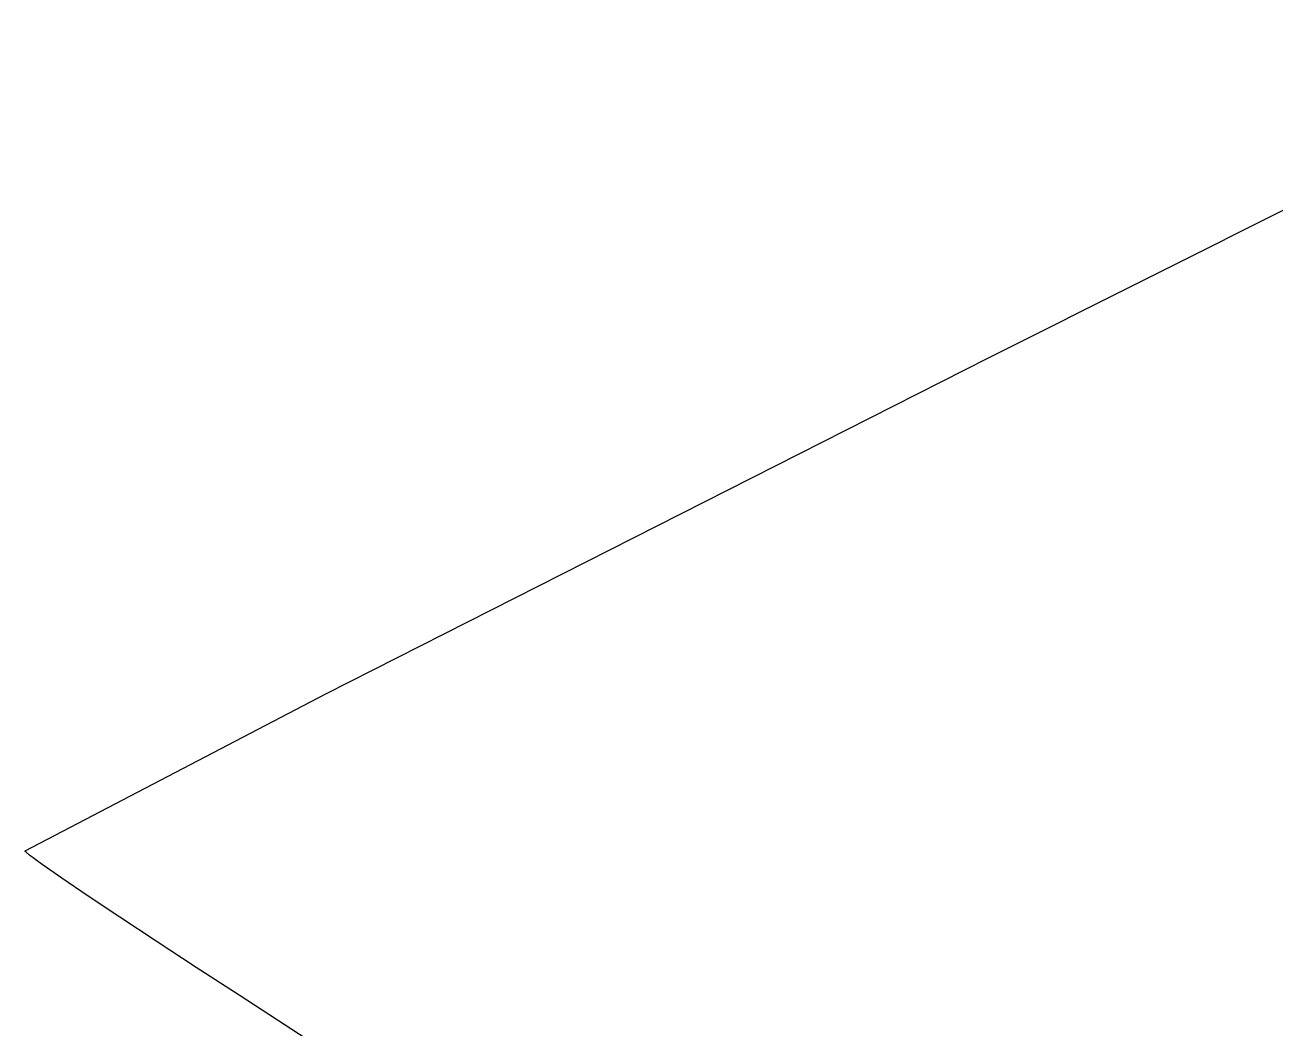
# Model space of a CAD drawing. Extents: x 70.3 to 133.4, y -81.7 to -32.
# Drawn here: x 71.451 to 72.172, y -61.926 to -61.347 of the extents above; entities that cross this region are included whole.
import ezdxf

# ---------------------------------------------------------------- set-up
doc = ezdxf.new("R2010")
doc.units = 0
doc.layers.add('BLACK', color=7, linetype='CONTINUOUS')

msp = doc.modelspace()

# ---------------------------------------------------------------- linework, layer by layer
at = {"layer": 'BLACK', "linetype": 'CONTINUOUS'}
for p, q in [((72.006538, -61.539333), (72.389648, -61.347202)), ((71.624168, -61.733152), (72.006538, -61.539333)), ((71.450614, -61.823749), (71.624168, -61.733152)), ((71.450786, -61.824056), (71.450614, -61.823749)), ((71.451275, -61.824564), (71.450786, -61.824056)), ((71.453173, -61.826164), (71.451275, -61.824564)), ((71.460428, -61.831545), (71.453173, -61.826164)), ((71.47187, -61.839551), (71.460428, -61.831545)), ((71.486993, -61.84984), (71.47187, -61.839551)), ((71.50529, -61.862071), (71.486993, -61.84984)), ((71.526255, -61.875902), (71.50529, -61.862071)), ((71.549381, -61.890991), (71.526255, -61.875902)), ((71.574161, -61.906998), (71.549381, -61.890991)), ((71.622346, -61.93826), (71.574161, -61.906998))]:
    msp.add_line(p, q, dxfattribs=at)

doc.saveas('drawing.dxf')
